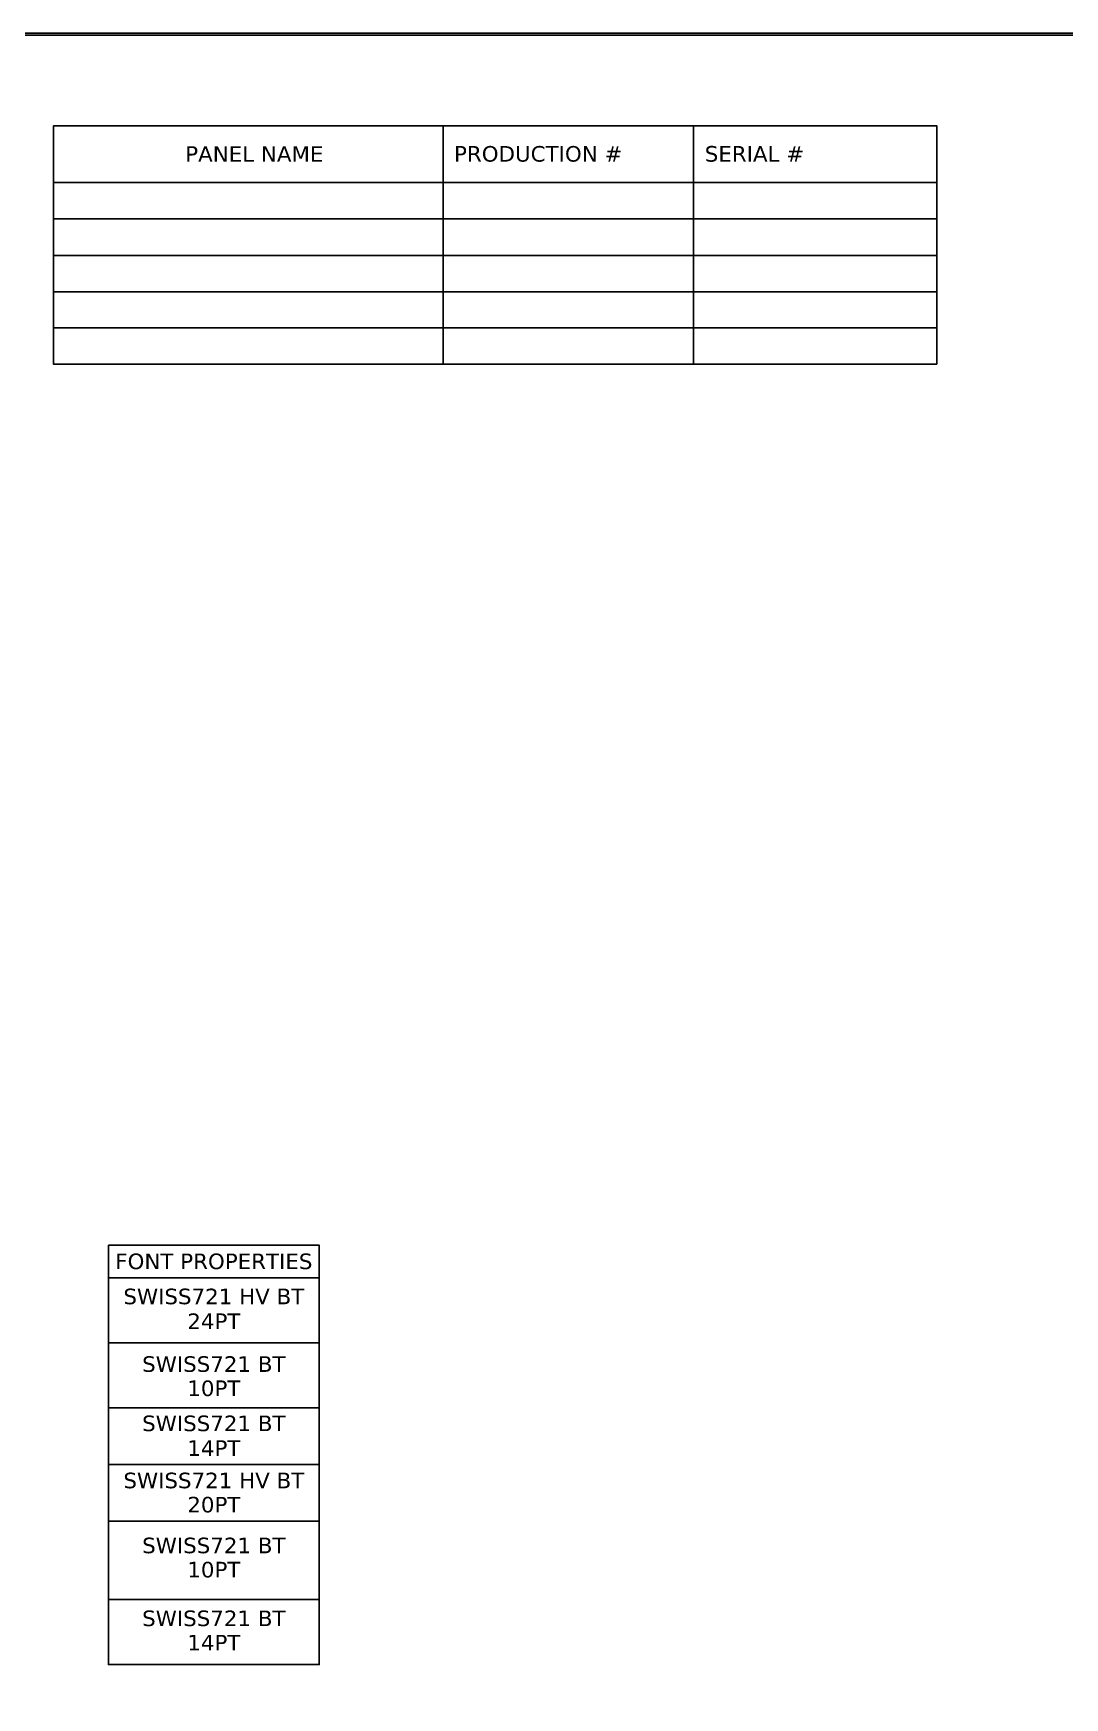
# Model space of a CAD drawing. Extents: x 4695 to 5539, y 0 to 536.
# Drawn here: x 4886.9 to 5085.8, y 215.5 to 536.4 of the extents above; entities that cross this region are included whole.
import ezdxf

# ---------------------------------------------------------------- set-up
doc = ezdxf.new("R2010")
doc.units = 0
doc.header["$LTSCALE"] = 10
doc.header["$MEASUREMENT"] = 0
doc.layers.add('G02-1-PRDXXXX-E-MRIO-01-P01-01$0$ANNOTATION', color=7, linetype='Continuous')
doc.layers.add('G02-1-PRDXXXX-E-MRIO-01-P01-01$0$TITLE', color=7, linetype='Continuous')
doc.layers.add('G02-1-PRDXXXX-E-MRIO-01-P01-01$0$View', color=251, linetype='Continuous', plot=False)
doc.styles.add('G02-1-PRDXXXX-E-MRIO-01-P01-01$0$PDF Verdana', font='verdana.ttf')

# ---------------------------------------------------------------- blocks, each defined once
blk = doc.blocks.new('G02-1-PRDXXXX-E-MRIO-01-P01-01$0$DV-54809-ZX-210-002')
at = {"layer": 'G02-1-PRDXXXX-E-MRIO-01-P01-01$0$ANNOTATION', "lineweight": 25}
for points in [[(366.12, 472.55), (195.85, 472.55), (195.85, 518.53), (366.12, 518.53)], [(206.43, 302.7), (247.07, 302.7), (247.07, 221.84), (206.43, 221.84)]]:
    blk.add_lwpolyline(points, close=True, dxfattribs=at)
for points in [[(270.95, 518.53), (270.95, 472.55)], [(319.21, 518.53), (319.21, 472.55)], [(195.85, 507.61), (366.12, 507.61)], [(195.85, 500.58), (366.12, 500.58)], [(195.85, 493.55), (366.12, 493.55)], [(195.85, 486.52), (366.12, 486.52)], [(195.85, 479.58), (366.12, 479.58)], [(206.43, 296.44), (247.07, 296.44)], [(206.43, 283.9), (247.07, 283.9)], [(206.43, 271.37), (247.07, 271.37)], [(206.43, 260.45), (247.07, 260.45)], [(206.43, 249.53), (247.07, 249.53)], [(206.43, 234.37), (247.07, 234.37)]]:
    blk.add_lwpolyline(points, dxfattribs=at)
at = {"layer": 'G02-1-PRDXXXX-E-MRIO-01-P01-01$0$ANNOTATION', "style": 'G02-1-PRDXXXX-E-MRIO-01-P01-01$0$PDF Verdana'}
for s, insert, char_height, attachment_point in [('PANEL NAME', (221.23, 513.1), 3.003, 4), ('PRODUCTION #', (273.05, 513.1), 3.0032, 4), ('SERIAL #', (321.39, 513.1), 3.003, 4), ('FONT PROPERTIES', (226.75, 299.57), 3.0032, 5), ('SWISS721 HV BT', (226.75, 292.8), 3.0032, 5), ('24PT', (226.75, 288.05), 3.003, 5), ('SWISS721 BT', (226.75, 279.76), 3.0032, 5), ('10PT', (226.75, 275.1), 3.003, 5), ('SWISS721 BT', (226.75, 268.33), 3.0032, 5), ('14PT', (226.75, 263.59), 3.003, 5), ('SWISS721 HV BT', (226.75, 257.32), 3.0032, 5), ('20PT', (226.75, 252.66), 3.003, 5), ('SWISS721 BT', (226.75, 244.79), 3.0032, 5), ('10PT', (226.75, 240.13), 3.003, 5), ('SWISS721 BT', (226.75, 230.74), 3.0032, 5), ('14PT', (226.75, 226.08), 3.003, 5)]:
    blk.add_mtext(s, dxfattribs=dict(at, insert=insert, char_height=char_height, attachment_point=attachment_point))

msp = doc.modelspace()

# ---------------------------------------------------------------- linework, layer by layer
at = {"layer": 'G02-1-PRDXXXX-E-MRIO-01-P01-01$0$TITLE'}
msp.add_lwpolyline([(4695, 536.37), (5538.77, 536.37), (5538.77, 42.04), (4695, 42.04)], close=True, dxfattribs=at)
at = {"layer": 'G02-1-PRDXXXX-E-MRIO-01-P01-01$0$View'}
msp.add_lwpolyline([(4695, 536), (5538, 536), (5538, 43), (4695, 43)], close=True, dxfattribs=at)

# ---------------------------------------------------------------- block references
msp.add_blockref('G02-1-PRDXXXX-E-MRIO-01-P01-01$0$DV-54809-ZX-210-002', (4695, 0))

doc.saveas('drawing.dxf')
